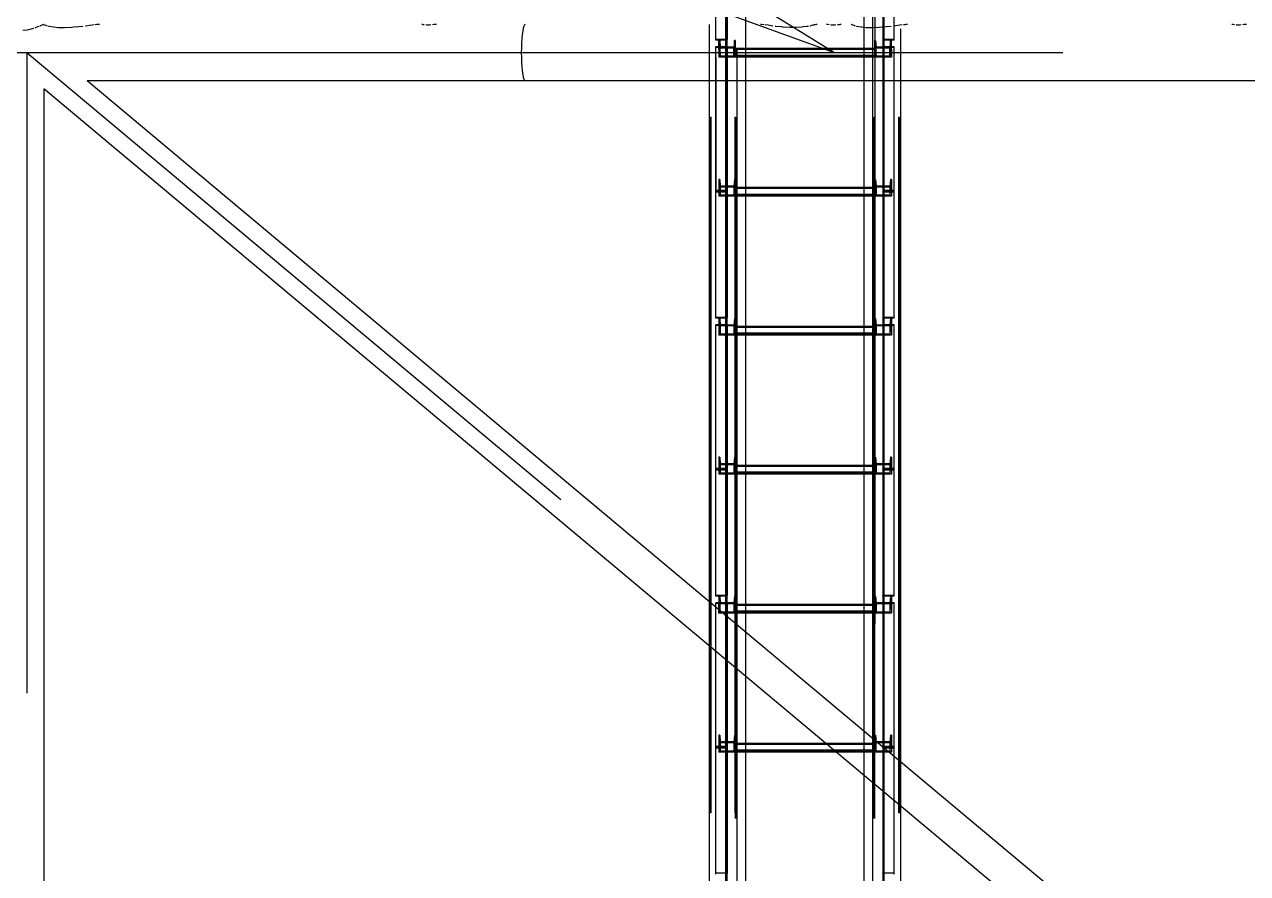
# Model space of a CAD drawing. Header units: millimetres. Extents: x 150209.93 to 150215.05, y 136675.65 to 136679.93.
# Drawn here: x 150210.9472 to 150211.1228, y 136678.3149 to 136678.4369 of the extents above; entities that cross this region are included whole.
import ezdxf

# ---------------------------------------------------------------- set-up
doc = ezdxf.new("R2010")
doc.units = ezdxf.units.MM
doc.header["$LTSCALE"] = 0.25
for name, pattern in [('CENTER', [50.8, 31.75, -6.35, 6.35, -6.35]), ('XKITLINE00', [0]), ('XKITLINE02', [4, 2, -2]), ('XKITLINE03', [6, 3, -1, 1, -1])]:
    doc.linetypes.add(name, pattern=pattern)

# ---------------------------------------------------------------- blocks, each defined once
blk = doc.blocks.new('çatıı')
at = {"color": 8, "linetype": 'CENTER'}
for p, q in [((10676.04, 14010.27), (10385.47, 14190.27)), ((10676.04, 14010.27), (10448.79, 14092.77)), ((10454.1, 14010.27), (9008.64, 14010.27)), ((10096.38, 14010.27), (11840, 12550.27)), ((10096.38, 12550.27), (10096.38, 14010.27)), ((11840, 14010.27), (10454.1, 14010.27))]:
    blk.add_line(p, q, dxfattribs=at)
at = {"color": 1, "linetype": 'XKITLINE03'}
for p, q in [((10599, 12460.22), (10599, 14136.58)), ((10711, 12460.22), (10710.99, 14136.58)), ((10599.01, 14110.24), (10599.01, 14019.79)), ((10710.99, 14019.79), (10710.99, 14110.24)), ((10605, 12460.27), (10605, 14100.27)), ((10705, 14100.27), (10705, 12460.27)), ((10599.01, 14013.98), (10599.01, 13910.64)), ((10605.02, 14013.62), (10605.02, 14007.01)), ((10705, 14007.72), (10605.02, 14007.72)), ((10705, 14007.01), (10705, 14013.62)), ((10710.99, 13910.64), (10710.99, 14013.98)), ((10599.01, 13910.64), (10599.01, 13820.13)), ((10605.02, 13913.8), (10605.02, 13907.18)), ((10705, 13907.18), (10705, 13913.8)), ((10710.99, 13820.13), (10710.99, 13910.64)), ((10705, 13907.89), (10605.02, 13907.89)), ((10599.01, 13814.33), (10599.01, 13710.99)), ((10605.02, 13813.97), (10605.02, 13807.36)), ((10705, 13807.36), (10705, 13813.97)), ((10710.99, 13710.99), (10710.99, 13814.33)), ((10705, 13808.07), (10605.02, 13808.07)), ((10599.01, 13710.99), (10599.01, 13620.48)), ((10605.02, 13714.14), (10605.02, 13707.53)), ((10705, 13708.24), (10605.02, 13708.24)), ((10705, 13707.53), (10705, 13714.14)), ((10710.99, 13620.48), (10710.99, 13710.99)), ((10599.01, 13614.68), (10599.01, 13511.34)), ((10605.02, 13614.32), (10605.02, 13607.71)), ((10705, 13607.71), (10705, 13614.32)), ((10710.99, 13511.34), (10710.99, 13614.68)), ((10705, 13608.42), (10605.02, 13608.42)), ((10599.01, 13511.34), (10599.01, 13420.83)), ((10605.02, 13514.49), (10605.02, 13507.88)), ((10705, 13508.59), (10605.02, 13508.59)), ((10705, 13507.88), (10705, 13514.49)), ((10710.99, 13420.83), (10710.99, 13511.34))]:
    blk.add_line(p, q, dxfattribs=at)
at = {"color": 116, "linetype": 'XKITLINE02', "true_color": 0x136734}
for p, q in [((10587.15, 12464.01), (10587.15, 14108.01)), ((10587.68, 12464.27), (10587.68, 14108.55)), ((10591.01, 14019.18), (10591.01, 14108.62)), ((10598.21, 14017.22), (10598.21, 14109.62)), ((10599.01, 14013.65), (10599.01, 14110.24)), ((10604.92, 12464.27), (10604.92, 14108.55)), ((10605.45, 12464.01), (10605.45, 14108.01)), ((10704.55, 12464.01), (10704.54, 14108.01)), ((10705.08, 12464.27), (10705.07, 14108.55)), ((10710.99, 14013.65), (10710.99, 14110.24)), ((10711.79, 14013.65), (10711.79, 14109.62)), ((10718.99, 14019.18), (10718.99, 14110.24)), ((10722.31, 12464.27), (10722.31, 14108.55)), ((10722.85, 12464.01), (10722.84, 14108.01)), ((10605, 12460.27), (10605, 14101.46)), ((10605.85, 12460.36), (10605.85, 14101.37)), ((10612.5, 12461.41), (10612.5, 14101.41)), ((10704.15, 12460.36), (10704.15, 14101.37)), ((10705, 12460.27), (10705, 14101.46)), ((10606.3, 12512.75), (10606.3, 14066.32)), ((10612.5, 13989.97), (10612.5, 14062.48)), ((10723.69, 12527.64), (10723.69, 14052.58)), ((10697.5, 12461.41), (10697.5, 14036.38)), ((10697.5, 13989.97), (10697.5, 14036.38)), ((10703.69, 13989.97), (10703.69, 14040.21)), ((10586.3, 13989.97), (10586.3, 14030.57)), ((10598.21, 14013.65), (10598.21, 14026.83)), ((10599.01, 14019.79), (10591.01, 14019.79)), ((10598.21, 14019.18), (10591.01, 14019.18)), ((10593.7, 14019.11), (10593.02, 14019.11)), ((10593.02, 14013.59), (10593.02, 14019.11)), ((10593.02, 14012.5), (10593.02, 14019.11)), ((10593.7, 14019.11), (10594.08, 14014.32)), ((10593.7, 14012.5), (10593.7, 14019.11)), ((10599.01, 14019.45), (10598.21, 14019.45)), ((10598.21, 13911.19), (10598.21, 14019.45)), ((10599.01, 14006.75), (10599.01, 14019.45)), ((10604.34, 14019.11), (10603.95, 14014.32)), ((10605.02, 14019.11), (10604.34, 14019.11)), ((10604.34, 14012.5), (10604.34, 14019.11)), ((10605.02, 14013.59), (10605.02, 14019.11)), ((10605.02, 14012.5), (10605.02, 14019.11)), ((10705, 14012.5), (10705, 14019.11)), ((10705, 14013.62), (10705, 14019.11)), ((10705.68, 14019.11), (10705, 14019.11)), ((10705.68, 14012.5), (10705.68, 14019.11)), ((10705.68, 14019.11), (10706.06, 14014.32)), ((10718.99, 14019.79), (10710.99, 14019.79)), ((10710.99, 13910.64), (10710.99, 14019.45)), ((10711.79, 14019.45), (10710.99, 14019.45)), ((10711.79, 13911.19), (10711.79, 14019.45)), ((10718.99, 14019.18), (10711.79, 14019.18)), ((10716.32, 14019.11), (10715.93, 14014.32)), ((10716.32, 14012.5), (10716.32, 14019.11)), ((10717, 14019.11), (10716.32, 14019.11)), ((10717, 14012.5), (10717, 14019.11)), ((10717, 14013.62), (10717, 14019.11)), ((10598.21, 14014.53), (10591.01, 14014.53)), ((10591.01, 13910.64), (10591.01, 14014.53)), ((10599.01, 14013.98), (10591.01, 14013.98)), ((10591.01, 14006.75), (10591.01, 13911.19)), ((10605.02, 14013.62), (10593.02, 14013.62)), ((10593.02, 14013.59), (10593.02, 14007.01)), ((10593.7, 14012.5), (10593.02, 14012.5)), ((10593.02, 14012.5), (10593.02, 14007.01)), ((10605.02, 14007.01), (10593.02, 14007.01)), ((10593.7, 14012.5), (10594.08, 14007.71)), ((10603.95, 14014.32), (10594.08, 14014.32)), ((10594.08, 14007.71), (10594.08, 14014.32)), ((10603.95, 14007.71), (10594.08, 14007.71)), ((10599.01, 14013.65), (10598.21, 14013.65)), ((10598.21, 14006.75), (10598.21, 13916.11)), ((10599.01, 13910.64), (10599.01, 14006.75)), ((10603.95, 14007.71), (10603.95, 14014.32)), ((10604.34, 14012.5), (10603.95, 14007.71)), ((10605.02, 14012.5), (10604.34, 14012.5)), ((10605.02, 14013.59), (10605.02, 14007.01)), ((10605.02, 14007.01), (10605.02, 14013.21)), ((10705, 14013.21), (10605.02, 14013.21)), ((10705, 14013.17), (10605.02, 14013.17)), ((10705, 14012.54), (10605.02, 14012.54)), ((10705, 14012.5), (10605.02, 14012.5)), ((10605.02, 14012.5), (10605.02, 14007.01)), ((10705, 14008.36), (10605.02, 14008.36)), ((10705, 14007.77), (10605.02, 14007.77)), ((10705, 14007.72), (10605.02, 14007.72)), ((10705, 14007.01), (10605.02, 14007.01)), ((10705, 14007.01), (10705, 14013.62)), ((10717, 14013.62), (10705, 14013.62)), ((10705, 14007.01), (10705, 14013.21)), ((10705, 14012.5), (10705, 14007.01)), ((10705.68, 14012.5), (10705, 14012.5)), ((10717, 14007.01), (10705, 14007.01)), ((10705.68, 14012.5), (10706.06, 14007.71)), ((10706.06, 14007.71), (10706.06, 14014.32)), ((10715.93, 14014.32), (10706.06, 14014.32)), ((10715.93, 14007.71), (10706.06, 14007.71)), ((10718.99, 14013.98), (10710.99, 14013.98)), ((10711.79, 14013.65), (10710.99, 14013.65)), ((10718.99, 14014.53), (10711.79, 14014.53)), ((10715.93, 14007.71), (10715.93, 14014.32)), ((10716.32, 14012.5), (10715.93, 14007.71)), ((10717, 14012.5), (10716.32, 14012.5)), ((10717, 14007.01), (10717, 14013.62)), ((10717, 14012.5), (10717, 14007.01)), ((10718.99, 13910.64), (10718.99, 14014.53)), ((10593.7, 13919.29), (10593.02, 13919.29)), ((10593.02, 13919.29), (10593.02, 13913.8)), ((10593.02, 13919.29), (10593.02, 13912.68)), ((10593.7, 13919.29), (10594.08, 13914.49)), ((10593.7, 13919.29), (10593.7, 13912.68)), ((10604.34, 13919.29), (10603.95, 13914.49)), ((10605.02, 13919.29), (10604.34, 13919.29)), ((10604.34, 13919.29), (10604.34, 13912.68)), ((10605.02, 13919.29), (10605.02, 13913.8)), ((10605.02, 13919.29), (10605.02, 13912.68)), ((10705, 13919.29), (10705, 13912.68)), ((10705, 13919.29), (10705, 13913.8)), ((10705.68, 13919.29), (10705, 13919.29)), ((10705.68, 13919.29), (10705.68, 13912.68)), ((10705.68, 13919.29), (10706.06, 13914.49)), ((10716.32, 13919.29), (10715.93, 13914.49)), ((10716.32, 13919.29), (10716.32, 13912.68)), ((10717, 13919.29), (10716.32, 13919.29)), ((10717, 13919.29), (10717, 13912.68)), ((10717, 13919.29), (10717, 13913.8)), ((10598.21, 13911.19), (10591.01, 13911.19)), ((10591.01, 13819.52), (10591.01, 13910.64)), ((10599.01, 13910.64), (10591.01, 13910.64)), ((10599.01, 13910.64), (10591.01, 13910.64)), ((10598.21, 13910.02), (10591.01, 13910.02)), ((10605.02, 13913.8), (10593.02, 13913.8)), ((10593.02, 13913.8), (10593.02, 13907.18)), ((10593.7, 13912.68), (10593.02, 13912.68)), ((10593.02, 13912.68), (10593.02, 13907.18)), ((10593.7, 13912.68), (10594.08, 13907.88)), ((10603.95, 13914.49), (10594.08, 13914.49)), ((10594.08, 13914.49), (10594.08, 13907.88)), ((10599.01, 13916.11), (10598.21, 13916.11)), ((10598.21, 13814), (10598.21, 13910.02)), ((10599.01, 13814), (10599.01, 13910.64)), ((10603.95, 13914.49), (10603.95, 13907.88)), ((10604.34, 13912.68), (10603.95, 13907.88)), ((10605.02, 13912.68), (10604.34, 13912.68)), ((10605.02, 13913.8), (10605.02, 13907.18)), ((10605.02, 13907.18), (10605.02, 13913.38)), ((10612.5, 13913.38), (10605.02, 13913.38)), ((10705, 13913.34), (10605.02, 13913.34)), ((10705, 13912.72), (10605.02, 13912.72)), ((10605.02, 13912.68), (10605.02, 13907.18)), ((10705, 13912.68), (10605.02, 13912.68)), ((10705, 13913.38), (10697.5, 13913.38)), ((10705, 13913.8), (10705, 13907.18)), ((10717, 13913.8), (10705, 13913.8)), ((10705, 13907.18), (10705, 13913.38)), ((10705, 13912.68), (10705, 13907.18)), ((10705.68, 13912.68), (10705, 13912.68)), ((10705.68, 13912.68), (10706.06, 13907.88)), ((10706.06, 13914.49), (10706.06, 13907.88)), ((10715.93, 13914.49), (10706.06, 13914.49)), ((10711.79, 13916.11), (10710.99, 13916.11)), ((10710.99, 13814), (10710.99, 13910.64)), ((10718.99, 13910.64), (10710.99, 13910.64)), ((10718.99, 13910.64), (10710.99, 13910.64)), ((10718.99, 13911.19), (10711.79, 13911.19)), ((10711.79, 13814), (10711.79, 13910.02)), ((10718.99, 13910.02), (10711.79, 13910.02)), ((10715.93, 13914.49), (10715.93, 13907.88)), ((10716.32, 13912.68), (10715.93, 13907.88)), ((10717, 13912.68), (10716.32, 13912.68)), ((10717, 13913.8), (10717, 13907.18)), ((10717, 13912.68), (10717, 13907.18)), ((10718.99, 13819.52), (10718.99, 13910.64)), ((10605.02, 13907.18), (10593.02, 13907.18)), ((10603.95, 13907.88), (10594.08, 13907.88)), ((10599.01, 13904.5), (10598.21, 13904.5)), ((10705, 13908.53), (10605.02, 13908.53)), ((10705, 13907.95), (10605.02, 13907.95)), ((10612.5, 13907.89), (10605.02, 13907.89)), ((10612.5, 13907.18), (10605.02, 13907.18)), ((10705, 13907.89), (10697.5, 13907.89)), ((10705, 13907.18), (10697.5, 13907.18)), ((10717, 13907.18), (10705, 13907.18)), ((10715.93, 13907.88), (10706.06, 13907.88)), ((10711.79, 13904.5), (10710.99, 13904.5)), ((10599.01, 13820.13), (10591.01, 13820.13)), ((10598.21, 13819.52), (10591.01, 13819.52)), ((10598.21, 13814.88), (10591.01, 13814.88)), ((10591.01, 13710.99), (10591.01, 13814.88)), ((10599.01, 13814.33), (10591.01, 13814.33)), ((10593.7, 13819.46), (10593.02, 13819.46)), ((10593.02, 13819.46), (10593.02, 13813.97)), ((10593.02, 13819.46), (10593.02, 13812.85)), ((10605.02, 13813.97), (10593.02, 13813.97)), ((10593.02, 13813.97), (10593.02, 13807.36)), ((10593.7, 13819.46), (10594.08, 13814.67)), ((10593.7, 13819.46), (10593.7, 13812.85)), ((10603.95, 13814.67), (10594.08, 13814.67)), ((10594.08, 13814.67), (10594.08, 13808.06)), ((10599.01, 13819.8), (10598.21, 13819.8)), ((10598.21, 13711.53), (10598.21, 13819.8)), ((10599.01, 13814), (10598.21, 13814)), ((10599.01, 13710.99), (10599.01, 13819.8)), ((10604.34, 13819.46), (10603.95, 13814.67)), ((10603.95, 13814.67), (10603.95, 13808.06)), ((10605.02, 13819.46), (10604.34, 13819.46)), ((10604.34, 13819.46), (10604.34, 13812.85)), ((10605.02, 13819.46), (10605.02, 13813.97)), ((10605.02, 13819.46), (10605.02, 13812.85)), ((10605.02, 13813.97), (10605.02, 13807.36)), ((10605.02, 13807.36), (10605.02, 13813.56)), ((10612.5, 13813.56), (10605.02, 13813.56)), ((10705, 13813.52), (10605.02, 13813.52)), ((10705, 13813.56), (10697.5, 13813.56)), ((10705, 13819.46), (10705, 13812.85)), ((10705, 13819.46), (10705, 13813.97)), ((10705.68, 13819.46), (10705, 13819.46)), ((10705, 13807.36), (10705, 13813.97)), ((10717, 13813.97), (10705, 13813.97)), ((10705, 13807.36), (10705, 13813.56)), ((10705.68, 13819.46), (10705.68, 13812.85)), ((10705.68, 13819.46), (10706.06, 13814.67)), ((10706.06, 13814.67), (10706.06, 13808.06)), ((10715.93, 13814.67), (10706.06, 13814.67)), ((10718.99, 13820.13), (10710.99, 13820.13)), ((10710.99, 13710.99), (10710.99, 13819.8)), ((10711.79, 13819.8), (10710.99, 13819.8)), ((10718.99, 13814.33), (10710.99, 13814.33)), ((10711.79, 13814), (10710.99, 13814)), ((10711.79, 13711.53), (10711.79, 13819.8)), ((10718.99, 13819.52), (10711.79, 13819.52)), ((10718.99, 13814.88), (10711.79, 13814.88)), ((10716.32, 13819.46), (10715.93, 13814.67)), ((10715.93, 13814.67), (10715.93, 13808.06)), ((10716.32, 13819.46), (10716.32, 13812.85)), ((10717, 13819.46), (10716.32, 13819.46)), ((10717, 13819.46), (10717, 13812.85)), ((10717, 13819.46), (10717, 13813.97)), ((10717, 13813.97), (10717, 13807.36)), ((10718.99, 13710.99), (10718.99, 13814.88)), ((10593.7, 13812.85), (10593.02, 13812.85)), ((10593.02, 13812.85), (10593.02, 13807.36)), ((10605.02, 13807.36), (10593.02, 13807.36)), ((10593.7, 13812.85), (10594.08, 13808.06)), ((10603.95, 13808.06), (10594.08, 13808.06)), ((10604.34, 13812.85), (10603.95, 13808.06)), ((10605.02, 13812.85), (10604.34, 13812.85)), ((10705, 13812.89), (10605.02, 13812.89)), ((10605.02, 13812.85), (10605.02, 13807.36)), ((10705, 13812.85), (10605.02, 13812.85)), ((10705, 13808.7), (10605.02, 13808.7)), ((10705, 13808.12), (10605.02, 13808.12)), ((10612.5, 13808.07), (10605.02, 13808.07)), ((10612.5, 13807.36), (10605.02, 13807.36)), ((10705, 13808.07), (10697.5, 13808.07)), ((10705, 13807.36), (10697.5, 13807.36)), ((10705, 13812.85), (10705, 13807.36)), ((10705.68, 13812.85), (10705, 13812.85)), ((10717, 13807.36), (10705, 13807.36)), ((10705.68, 13812.85), (10706.06, 13808.06)), ((10715.93, 13808.06), (10706.06, 13808.06)), ((10716.32, 13812.85), (10715.93, 13808.06)), ((10717, 13812.85), (10716.32, 13812.85)), ((10717, 13812.85), (10717, 13807.36)), ((10593.7, 13719.63), (10593.02, 13719.63)), ((10593.02, 13719.63), (10593.02, 13714.14)), ((10593.02, 13719.63), (10593.02, 13713.02)), ((10593.7, 13719.63), (10594.08, 13714.84)), ((10593.7, 13719.63), (10593.7, 13713.02)), ((10604.34, 13719.63), (10603.95, 13714.84)), ((10605.02, 13719.63), (10604.34, 13719.63)), ((10604.34, 13719.63), (10604.34, 13713.02)), ((10605.02, 13719.63), (10605.02, 13714.14)), ((10605.02, 13719.63), (10605.02, 13713.02)), ((10705, 13719.63), (10705, 13713.02)), ((10705, 13719.63), (10705, 13714.14)), ((10705.68, 13719.63), (10705, 13719.63)), ((10705.68, 13719.63), (10705.68, 13713.02)), ((10705.68, 13719.63), (10706.06, 13714.84)), ((10716.32, 13719.63), (10715.93, 13714.84)), ((10716.32, 13719.63), (10716.32, 13713.02)), ((10717, 13719.63), (10716.32, 13719.63)), ((10717, 13719.63), (10717, 13713.02)), ((10717, 13719.63), (10717, 13714.14)), ((10598.21, 13711.53), (10591.01, 13711.53)), ((10591.01, 13619.87), (10591.01, 13710.99)), ((10599.01, 13710.99), (10591.01, 13710.99)), ((10599.01, 13710.99), (10591.01, 13710.99)), ((10598.21, 13710.37), (10591.01, 13710.37)), ((10605.02, 13714.14), (10593.02, 13714.14)), ((10593.02, 13714.14), (10593.02, 13707.53)), ((10593.7, 13713.02), (10593.02, 13713.02)), ((10593.02, 13713.02), (10593.02, 13707.53)), ((10593.7, 13713.02), (10594.08, 13708.23)), ((10603.95, 13714.84), (10594.08, 13714.84)), ((10594.08, 13714.84), (10594.08, 13708.23)), ((10603.95, 13708.23), (10594.08, 13708.23)), ((10599.01, 13716.46), (10598.21, 13716.46)), ((10598.21, 13614.35), (10598.21, 13710.37)), ((10599.01, 13614.35), (10599.01, 13710.99)), ((10603.95, 13714.84), (10603.95, 13708.23)), ((10604.34, 13713.02), (10603.95, 13708.23)), ((10605.02, 13713.02), (10604.34, 13713.02)), ((10605.02, 13714.14), (10605.02, 13707.53)), ((10605.02, 13707.53), (10605.02, 13713.73)), ((10612.5, 13713.73), (10605.02, 13713.73)), ((10705, 13713.69), (10605.02, 13713.69)), ((10705, 13713.06), (10605.02, 13713.06)), ((10605.02, 13713.02), (10605.02, 13707.53)), ((10705, 13713.02), (10605.02, 13713.02)), ((10705, 13708.88), (10605.02, 13708.88)), ((10705, 13708.29), (10605.02, 13708.29)), ((10612.5, 13708.24), (10605.02, 13708.24)), ((10705, 13713.73), (10697.5, 13713.73)), ((10705, 13708.24), (10697.5, 13708.24)), ((10705, 13714.14), (10705, 13707.53)), ((10717, 13714.14), (10705, 13714.14)), ((10705, 13707.53), (10705, 13713.73)), ((10705, 13713.02), (10705, 13707.53)), ((10705.68, 13713.02), (10705, 13713.02)), ((10705.68, 13713.02), (10706.06, 13708.23)), ((10706.06, 13714.84), (10706.06, 13708.23)), ((10715.93, 13714.84), (10706.06, 13714.84)), ((10715.93, 13708.23), (10706.06, 13708.23)), ((10711.79, 13716.46), (10710.99, 13716.46)), ((10710.99, 13614.35), (10710.99, 13710.99)), ((10718.99, 13710.99), (10710.99, 13710.99)), ((10718.99, 13710.99), (10710.99, 13710.99)), ((10718.99, 13711.53), (10711.79, 13711.53)), ((10711.79, 13614.35), (10711.79, 13710.37)), ((10718.99, 13710.37), (10711.79, 13710.37)), ((10715.93, 13714.84), (10715.93, 13708.23)), ((10716.32, 13713.02), (10715.93, 13708.23)), ((10717, 13713.02), (10716.32, 13713.02)), ((10717, 13714.14), (10717, 13707.53)), ((10717, 13713.02), (10717, 13707.53)), ((10718.99, 13619.87), (10718.99, 13710.99)), ((10605.02, 13707.53), (10593.02, 13707.53)), ((10599.01, 13704.85), (10598.21, 13704.85)), ((10612.5, 13707.53), (10605.02, 13707.53)), ((10705, 13707.53), (10697.5, 13707.53)), ((10717, 13707.53), (10705, 13707.53)), ((10711.79, 13704.85), (10710.99, 13704.85)), ((10599.01, 13620.48), (10591.01, 13620.48)), ((10599.01, 13620.15), (10598.21, 13620.15)), ((10598.21, 13601.94), (10598.21, 13620.15)), ((10599.01, 13511.34), (10599.01, 13620.15)), ((10718.99, 13620.48), (10710.99, 13620.48)), ((10710.99, 13511.34), (10710.99, 13620.15)), ((10711.79, 13620.15), (10710.99, 13620.15)), ((10711.79, 13511.88), (10711.79, 13620.15)), ((10586.3, 13584.15), (10586.3, 13615.93)), ((10598.21, 13619.87), (10591.01, 13619.87)), ((10598.21, 13615.23), (10591.01, 13615.23)), ((10591.01, 13607.97), (10591.01, 13615.23)), ((10599.01, 13614.68), (10591.01, 13614.68)), ((10593.7, 13619.81), (10593.02, 13619.81)), ((10593.02, 13619.81), (10593.02, 13614.32)), ((10593.02, 13619.81), (10593.02, 13613.2)), ((10605.02, 13614.32), (10593.02, 13614.32)), ((10593.02, 13607.71), (10593.02, 13614.32)), ((10593.7, 13613.2), (10593.02, 13613.2)), ((10593.02, 13607.71), (10593.02, 13613.2)), ((10593.7, 13619.81), (10594.08, 13615.02)), ((10593.7, 13619.81), (10593.7, 13613.2)), ((10594.08, 13608.41), (10593.7, 13613.2)), ((10603.95, 13615.02), (10594.08, 13615.02)), ((10594.08, 13608.41), (10594.08, 13615.02)), ((10599.01, 13614.35), (10598.21, 13614.35)), ((10604.34, 13619.81), (10603.95, 13615.02)), ((10603.95, 13615.02), (10603.95, 13608.41)), ((10604.34, 13613.2), (10603.95, 13608.41)), ((10605.02, 13619.81), (10604.34, 13619.81)), ((10604.34, 13619.81), (10604.34, 13613.2)), ((10605.02, 13613.2), (10604.34, 13613.2)), ((10605.02, 13619.81), (10605.02, 13614.32)), ((10605.02, 13619.81), (10605.02, 13613.2)), ((10605.02, 13614.32), (10605.02, 13607.71)), ((10605.02, 13607.71), (10605.02, 13613.91)), ((10612.5, 13613.91), (10605.02, 13613.91)), ((10705, 13613.87), (10605.02, 13613.87)), ((10705, 13613.24), (10605.02, 13613.24)), ((10605.02, 13613.2), (10605.02, 13607.71)), ((10705, 13613.2), (10605.02, 13613.2)), ((10705, 13613.91), (10697.5, 13613.91)), ((10705, 13619.81), (10705, 13613.2)), ((10705, 13619.81), (10705, 13614.32)), ((10705.68, 13619.81), (10705, 13619.81)), ((10705, 13614.32), (10705, 13607.71)), ((10717, 13614.32), (10705, 13614.32)), ((10705, 13607.71), (10705, 13613.91)), ((10705, 13613.2), (10705, 13607.71)), ((10705.68, 13613.2), (10705, 13613.2)), ((10705.68, 13619.81), (10705.68, 13613.2)), ((10705.68, 13619.81), (10706.06, 13615.02)), ((10705.68, 13613.2), (10706.06, 13608.41)), ((10706.06, 13615.02), (10706.06, 13608.41)), ((10715.93, 13615.02), (10706.06, 13615.02)), ((10718.99, 13614.68), (10710.99, 13614.68)), ((10711.79, 13614.35), (10710.99, 13614.35)), ((10718.99, 13619.87), (10711.79, 13619.87)), ((10718.99, 13615.23), (10711.79, 13615.23)), ((10716.32, 13619.81), (10715.93, 13615.02)), ((10715.93, 13615.02), (10715.93, 13608.41)), ((10716.32, 13613.2), (10715.93, 13608.41)), ((10716.32, 13619.81), (10716.32, 13613.2)), ((10717, 13619.81), (10716.32, 13619.81)), ((10717, 13613.2), (10716.32, 13613.2)), ((10717, 13619.81), (10717, 13613.2)), ((10717, 13619.81), (10717, 13614.32)), ((10717, 13614.32), (10717, 13607.71)), ((10717, 13613.2), (10717, 13607.71)), ((10718.99, 13511.34), (10718.99, 13615.23)), ((10591.01, 13511.34), (10591.01, 13607.97)), ((10605.02, 13607.71), (10593.02, 13607.71)), ((10603.95, 13608.41), (10594.08, 13608.41)), ((10705, 13609.05), (10605.02, 13609.05)), ((10705, 13608.47), (10605.02, 13608.47)), ((10612.5, 13608.42), (10605.02, 13608.42)), ((10612.5, 13607.71), (10605.02, 13607.71)), ((10705, 13608.42), (10697.5, 13608.42)), ((10705, 13607.71), (10697.5, 13607.71)), ((10717, 13607.71), (10705, 13607.71)), ((10715.93, 13608.41), (10706.06, 13608.41)), ((10598.21, 13511.88), (10598.21, 13601.94)), ((10599.01, 13601.27), (10599.01, 13511.34)), ((10606.3, 13567.41), (10606.3, 13599.18)), ((10612.5, 13562.22), (10612.5, 13594)), ((10593.7, 13519.98), (10593.02, 13519.98)), ((10593.02, 13519.98), (10593.02, 13514.49)), ((10593.02, 13519.98), (10593.02, 13513.37)), ((10593.7, 13519.98), (10594.08, 13515.19)), ((10593.7, 13519.98), (10593.7, 13513.37)), ((10603.95, 13515.19), (10594.08, 13515.19)), ((10594.08, 13515.19), (10594.08, 13508.58)), ((10599.01, 13516.81), (10598.21, 13516.81)), ((10604.34, 13519.98), (10603.95, 13515.19)), ((10603.95, 13515.19), (10603.95, 13508.58)), ((10605.02, 13519.98), (10604.34, 13519.98)), ((10604.34, 13519.98), (10604.34, 13513.37)), ((10605.02, 13519.98), (10605.02, 13514.49)), ((10605.02, 13519.98), (10605.02, 13513.37)), ((10697.5, 13491.05), (10697.5, 13522.82)), ((10703.69, 13485.86), (10703.69, 13517.63)), ((10705, 13513.37), (10705, 13519.98)), ((10705, 13514.49), (10705, 13519.98)), ((10705.68, 13519.98), (10705, 13519.98)), ((10705.68, 13513.37), (10705.68, 13519.98)), ((10705.68, 13519.98), (10706.06, 13515.19)), ((10706.06, 13508.58), (10706.06, 13515.19)), ((10715.93, 13515.19), (10706.06, 13515.19)), ((10711.79, 13516.81), (10710.99, 13516.81)), ((10716.32, 13519.98), (10715.93, 13515.19)), ((10715.93, 13515.19), (10715.93, 13508.58)), ((10716.32, 13519.98), (10716.32, 13513.37)), ((10717, 13519.98), (10716.32, 13519.98)), ((10717, 13519.98), (10717, 13513.37)), ((10717, 13519.98), (10717, 13514.49)), ((10598.21, 13511.88), (10591.01, 13511.88)), ((10591.01, 13420.22), (10591.01, 13511.34)), ((10599.01, 13511.34), (10591.01, 13511.34)), ((10599.01, 13511.34), (10591.01, 13511.34)), ((10598.21, 13510.72), (10591.01, 13510.72)), ((10605.02, 13514.49), (10593.02, 13514.49)), ((10593.02, 13514.49), (10593.02, 13507.88)), ((10593.7, 13513.37), (10593.02, 13513.37)), ((10593.02, 13513.37), (10593.02, 13507.88)), ((10605.02, 13507.88), (10593.02, 13507.88)), ((10593.7, 13513.37), (10594.08, 13508.58)), ((10603.95, 13508.58), (10594.08, 13508.58)), ((10598.21, 13414.69), (10598.21, 13510.72)), ((10599.01, 13414.69), (10599.01, 13511.34)), ((10604.34, 13513.37), (10603.95, 13508.58)), ((10605.02, 13513.37), (10604.34, 13513.37)), ((10605.02, 13514.49), (10605.02, 13507.88)), ((10605.02, 13507.88), (10605.02, 13514.08)), ((10612.5, 13514.08), (10605.02, 13514.08)), ((10705, 13514.04), (10605.02, 13514.04)), ((10705, 13513.41), (10605.02, 13513.41)), ((10605.02, 13513.37), (10605.02, 13507.88)), ((10705, 13513.37), (10605.02, 13513.37)), ((10705, 13509.23), (10605.02, 13509.23)), ((10705, 13508.64), (10605.02, 13508.64)), ((10612.5, 13508.59), (10605.02, 13508.59)), ((10612.5, 13507.88), (10605.02, 13507.88)), ((10705, 13514.08), (10669.99, 13514.08)), ((10705, 13508.59), (10676.54, 13508.59)), ((10705, 13507.88), (10677.39, 13507.88)), ((10705, 13507.88), (10705, 13514.49)), ((10717, 13514.49), (10705, 13514.49)), ((10705, 13507.88), (10705, 13514.08)), ((10705, 13507.88), (10705, 13513.37)), ((10705.68, 13513.37), (10705, 13513.37)), ((10717, 13507.88), (10705, 13507.88)), ((10706.06, 13508.58), (10705.68, 13513.37)), ((10715.93, 13508.58), (10706.06, 13508.58)), ((10710.99, 13414.69), (10710.99, 13511.34)), ((10718.99, 13511.34), (10710.99, 13511.34)), ((10718.99, 13511.34), (10710.99, 13511.34)), ((10718.99, 13511.88), (10711.79, 13511.88)), ((10711.79, 13414.69), (10711.79, 13510.72)), ((10718.99, 13510.72), (10711.79, 13510.72)), ((10716.32, 13513.37), (10715.93, 13508.58)), ((10717, 13513.37), (10716.32, 13513.37)), ((10717, 13514.49), (10717, 13507.88)), ((10717, 13513.37), (10717, 13507.88)), ((10718.99, 13420.22), (10718.99, 13511.34)), ((10599.01, 13505.2), (10598.21, 13505.2)), ((10711.79, 13505.2), (10710.99, 13505.2)), ((10723.69, 13469.11), (10723.69, 13500.89)), ((10599.01, 13420.83), (10591.01, 13420.83)), ((10718.99, 13420.83), (10710.99, 13420.83))]:
    blk.add_line(p, q, dxfattribs=at)
at = {"color": 8, "linetype": 'XKITLINE00'}
for p, q in [((10096.38, 14026.44), (10093.35, 14026.24)), ((10097.55, 14026.75), (10096.38, 14026.44)), ((10099.42, 14027.09), (10097.55, 14026.75)), ((10101.12, 14027.65), (10099.42, 14027.09)), ((10102.3, 14028.05), (10102.03, 14027.96)), ((10103.36, 14028.57), (10102.3, 14028.05)), ((10104.89, 14029.06), (10103.36, 14028.57)), ((10105.21, 14029.2), (10104.89, 14029.06)), ((10106.6, 14029.84), (10105.67, 14029.41)), ((10107.05, 14029.95), (10106.6, 14029.84)), ((10107.73, 14030.18), (10107.05, 14029.95)), ((10108.54, 14030.46), (10108.05, 14030.29)), ((10108.68, 14030.6), (10108.54, 14030.46)), ((10108.79, 14030.29), (10108.58, 14030.49)), ((10108.95, 14030.14), (10108.92, 14030.18)), ((10110.09, 14029.86), (10108.95, 14030.14)), ((10110.32, 14029.66), (10110.09, 14029.86)), ((10111.1, 14029.42), (10110.32, 14029.66)), ((10112.32, 14029.04), (10111.78, 14029.2)), ((10115.33, 14028.6), (10112.32, 14029.04)), ((10118.91, 14028.19), (10115.33, 14028.6)), ((10123.37, 14028.14), (10118.91, 14028.19)), ((10128.47, 14028.43), (10123.37, 14028.14)), ((10130.02, 14028.6), (10128.47, 14028.43)), ((10133.69, 14028.88), (10130.02, 14028.6)), ((10136.56, 14029.2), (10133.69, 14028.88)), ((10138.72, 14029.45), (10138.44, 14029.42)), ((10141.37, 14029.86), (10138.72, 14029.45)), ((10143.17, 14030.02), (10141.37, 14029.86)), ((10144.49, 14030.18), (10143.17, 14030.02)), ((10146.63, 14030.44), (10145.41, 14030.29)), ((10147.12, 14030.52), (10146.63, 14030.44)), ((10148.5, 14030.54), (10147.12, 14030.52)), ((10380.05, 14030.53), (10379.91, 14030.54)), ((10380.52, 14030.52), (10380.05, 14030.53)), ((10380.86, 14030.41), (10380.52, 14030.52)), ((10381.62, 14030.29), (10380.86, 14030.41)), ((10383.71, 14030.11), (10382.68, 14030.18)), ((10385.47, 14030.12), (10383.71, 14030.11)), ((10386.32, 14030.18), (10385.47, 14030.12)), ((10388.82, 14030.45), (10387.63, 14030.29)), ((10389.16, 14030.52), (10388.82, 14030.45)), ((10390.08, 14030.54), (10389.16, 14030.52)), ((10390.38, 14030.54), (10390.08, 14030.54)), ((10452.29, 14025.83), (10451.95, 14023.32)), ((10452.69, 14027.86), (10452.29, 14025.83)), ((10453.14, 14029.35), (10452.69, 14027.86)), ((10453.14, 14029.35), (10452.7, 14027.86)), ((10453.61, 14030.27), (10453.14, 14029.35)), ((10453.61, 14030.27), (10453.14, 14029.35)), ((10454.1, 14030.57), (10453.61, 14030.27)), ((10454.1, 14030.57), (10453.61, 14030.27)), ((10623.48, 14030.55), (10623.08, 14030.55)), ((10623.72, 14030.55), (10623.48, 14030.55)), ((10625.38, 14030.29), (10623.72, 14030.55)), ((10628.42, 14029.95), (10626.13, 14030.19)), ((10629.45, 14029.76), (10628.42, 14029.95)), ((10631.92, 14029.44), (10629.45, 14029.76)), ((10633.96, 14029.17), (10633.52, 14029.22)), ((10638.65, 14028.75), (10633.96, 14029.17)), ((10638.79, 14028.73), (10638.65, 14028.75)), ((10643.91, 14028.35), (10638.79, 14028.73)), ((10648.65, 14028.3), (10643.91, 14028.35)), ((10652.77, 14028.58), (10648.65, 14028.3)), ((10653.72, 14028.75), (10652.77, 14028.58)), ((10656.32, 14029.01), (10653.72, 14028.75)), ((10657.42, 14029.22), (10656.32, 14029.01)), ((10659.17, 14029.56), (10658.52, 14029.44)), ((10660.24, 14029.95), (10659.17, 14029.56)), ((10661.31, 14030.09), (10660.24, 14029.95)), ((10661.69, 14030.19), (10661.31, 14030.09)), ((10662.84, 14030.48), (10662.12, 14030.29)), ((10662.94, 14030.55), (10662.84, 14030.48)), ((10663.64, 14030.55), (10662.94, 14030.55)), ((10670.62, 14030.54), (10670.52, 14030.54)), ((10671.2, 14030.53), (10670.62, 14030.54)), ((10671.43, 14030.44), (10671.2, 14030.53)), ((10672.38, 14030.29), (10671.43, 14030.44)), ((10674.28, 14030.13), (10673.56, 14030.18)), ((10676.04, 14030.12), (10674.28, 14030.13)), ((10677.06, 14030.18), (10676.04, 14030.12)), ((10679.39, 14030.41), (10678.38, 14030.29)), ((10679.9, 14030.53), (10679.39, 14030.41)), ((10680.66, 14030.54), (10679.9, 14030.53)), ((10681.05, 14030.54), (10680.66, 14030.54)), ((10688.19, 14030.53), (10688.14, 14030.54)), ((10688.44, 14030.53), (10688.19, 14030.53)), ((10688.7, 14030.29), (10688.44, 14030.53)), ((10690.08, 14029.87), (10688.86, 14030.18)), ((10690.23, 14029.74), (10690.08, 14029.87)), ((10691.23, 14029.42), (10690.23, 14029.74)), ((10692.22, 14029.11), (10691.91, 14029.21)), ((10695.2, 14028.64), (10692.22, 14029.11)), ((10695.52, 14028.62), (10695.2, 14028.64)), ((10698.8, 14028.23), (10695.52, 14028.62)), ((10703.23, 14028.15), (10698.8, 14028.23)), ((10708.3, 14028.4), (10703.23, 14028.15)), ((10710.35, 14028.62), (10708.3, 14028.4)), ((10713.54, 14028.85), (10710.35, 14028.62)), ((10716.78, 14029.21), (10713.54, 14028.85)), ((10721.68, 14029.87), (10718.69, 14029.42)), ((10723.07, 14029.99), (10721.68, 14029.87)), ((10724.65, 14030.18), (10723.07, 14029.99)), ((10726.53, 14030.4), (10725.6, 14030.29)), ((10727.27, 14030.53), (10726.53, 14030.4)), ((10728.66, 14030.55), (10727.27, 14030.53)), ((10961.61, 14030.54), (10961.51, 14030.54)), ((10962.19, 14030.53), (10961.61, 14030.54)), ((10962.42, 14030.45), (10962.19, 14030.53)), ((10963.38, 14030.29), (10962.42, 14030.45)), ((10965.27, 14030.13), (10964.58, 14030.18)), ((10967.03, 14030.12), (10965.27, 14030.13)), ((10968.01, 14030.18), (10967.03, 14030.12)), ((10970.38, 14030.42), (10969.35, 14030.29)), ((10970.89, 14030.53), (10970.38, 14030.42)), ((10971.64, 14030.54), (10970.89, 14030.53)), ((10972.03, 14030.54), (10971.64, 14030.54)), ((10451.46, 14017.22), (10451.33, 14013.8)), ((10451.67, 14020.42), (10451.46, 14017.22)), ((10451.95, 14023.32), (10451.67, 14020.42)), ((10451.33, 14013.8), (10451.29, 14010.27)), ((10451.29, 14010.27), (10451.33, 14006.75)), ((10451.33, 14006.75), (10451.46, 14003.33)), ((10451.46, 14003.33), (10451.67, 14000.12)), ((10451.67, 14000.12), (10451.95, 13997.23)), ((11763.8, 12629.97), (10139.58, 13989.99)), ((10454.1, 13989.97), (10139.6, 13989.97)), ((10451.95, 13997.23), (10452.29, 13994.72)), ((10452.29, 13994.72), (10452.69, 13992.69)), ((10452.69, 13992.69), (10453.14, 13991.2)), ((10452.7, 13992.69), (10453.14, 13991.2)), ((10453.14, 13991.2), (10453.61, 13990.28)), ((10453.14, 13991.2), (10453.61, 13990.28)), ((10454.1, 13989.97), (10453.61, 13990.28)), ((10454.1, 13989.97), (10453.61, 13990.28)), ((11718.97, 13989.97), (10454.1, 13989.97)), ((11763.8, 12598.19), (10108.39, 13984.33)), ((10108.56, 13984.18), (10108.56, 12576.36))]:
    blk.add_line(p, q, dxfattribs=at)
at = {"color": 7, "linetype": 'XKITLINE00'}
for p, q in [((10586.3, 13615.93), (10586.3, 13989.97)), ((10606.3, 13599.18), (10606.3, 13989.97)), ((10612.5, 13594), (10612.5, 13989.97)), ((10697.5, 13522.82), (10697.5, 13989.97)), ((10703.69, 13517.63), (10703.69, 13989.97)), ((10723.69, 13500.89), (10723.69, 13989.97)), ((10697.5, 13913.38), (10612.5, 13913.38)), ((10697.5, 13907.89), (10612.5, 13907.89)), ((10697.5, 13907.18), (10612.5, 13907.18)), ((10697.5, 13813.56), (10612.5, 13813.56)), ((10697.5, 13808.07), (10612.5, 13808.07)), ((10697.5, 13807.36), (10612.5, 13807.36)), ((10697.5, 13713.73), (10612.5, 13713.73)), ((10697.5, 13708.24), (10612.5, 13708.24)), ((10697.5, 13707.53), (10612.5, 13707.53)), ((10697.5, 13613.91), (10612.5, 13613.91)), ((10697.5, 13608.42), (10612.5, 13608.42)), ((10697.5, 13607.71), (10612.5, 13607.71)), ((10586.3, 12976.39), (10586.3, 13584.15)), ((10606.3, 12993.14), (10606.3, 13567.41)), ((10612.5, 12998.33), (10612.5, 13562.22)), ((10669.99, 13514.08), (10612.5, 13514.08)), ((10676.54, 13508.59), (10612.5, 13508.59)), ((10677.39, 13507.88), (10612.5, 13507.88)), ((10697.5, 13069.5), (10697.5, 13491.05)), ((10703.69, 13074.69), (10703.69, 13485.86)), ((10723.69, 13091.44), (10723.69, 13469.11))]:
    blk.add_line(p, q, dxfattribs=at)
at = {"color": 1, "linetype": 'XKITLINE00'}
for centre in [(10599.01, 14019.79), (10710.99, 14019.79), (10599.01, 14013.98), (10605.02, 14013.62), (10605.02, 14007.72), (10605.02, 14007.01), (10705, 14013.62), (10705, 14007.72), (10705, 14007.01), (10710.99, 14013.98), (10599.01, 13910.64), (10599.01, 13910.64), (10605.02, 13913.8), (10705, 13913.8), (10710.99, 13910.64), (10710.99, 13910.64), (10605.02, 13907.89), (10605.02, 13907.18), (10705, 13907.89), (10705, 13907.18), (10599.01, 13820.13), (10599.01, 13814.33), (10605.02, 13813.97), (10705, 13813.97), (10710.99, 13820.13), (10710.99, 13814.33), (10605.02, 13808.07), (10605.02, 13807.36), (10705, 13808.07), (10705, 13807.36), (10599.01, 13710.99), (10599.01, 13710.99), (10605.02, 13714.14), (10605.02, 13708.24), (10705, 13714.14), (10705, 13708.24), (10710.99, 13710.99), (10710.99, 13710.99), (10605.02, 13707.53), (10705, 13707.53), (10599.01, 13620.48), (10710.99, 13620.48), (10599.01, 13614.68), (10605.02, 13614.32), (10705, 13614.32), (10710.99, 13614.68), (10605.02, 13608.42), (10605.02, 13607.71), (10705, 13608.42), (10705, 13607.71), (10599.01, 13511.34), (10599.01, 13511.34), (10605.02, 13514.49), (10605.02, 13508.59), (10605.02, 13507.88), (10705, 13514.49), (10705, 13508.59), (10705, 13507.88), (10710.99, 13511.34), (10710.99, 13511.34), (10599.01, 13420.83), (10710.99, 13420.83)]:
    blk.add_circle(centre, 0.05, dxfattribs=at)
at = {"color": 8, "linetype": 'XKITLINE00'}
for centre in [(10096.38, 14010.27), (10096.38, 14010.27), (10454.1, 14010.27), (10454.1, 14010.27), (10676.04, 14010.27), (10676.04, 14010.27)]:
    blk.add_circle(centre, 0.05, dxfattribs=at)

msp = doc.modelspace()

# ---------------------------------------------------------------- block references
at = {"xscale": 0.0002000170049888334, "yscale": 0.0002000170049888334, "zscale": 0.0002000170049888334}
msp.add_blockref('çatıı', (150208.92807, 136675.63059), dxfattribs=at)

doc.saveas('drawing.dxf')
